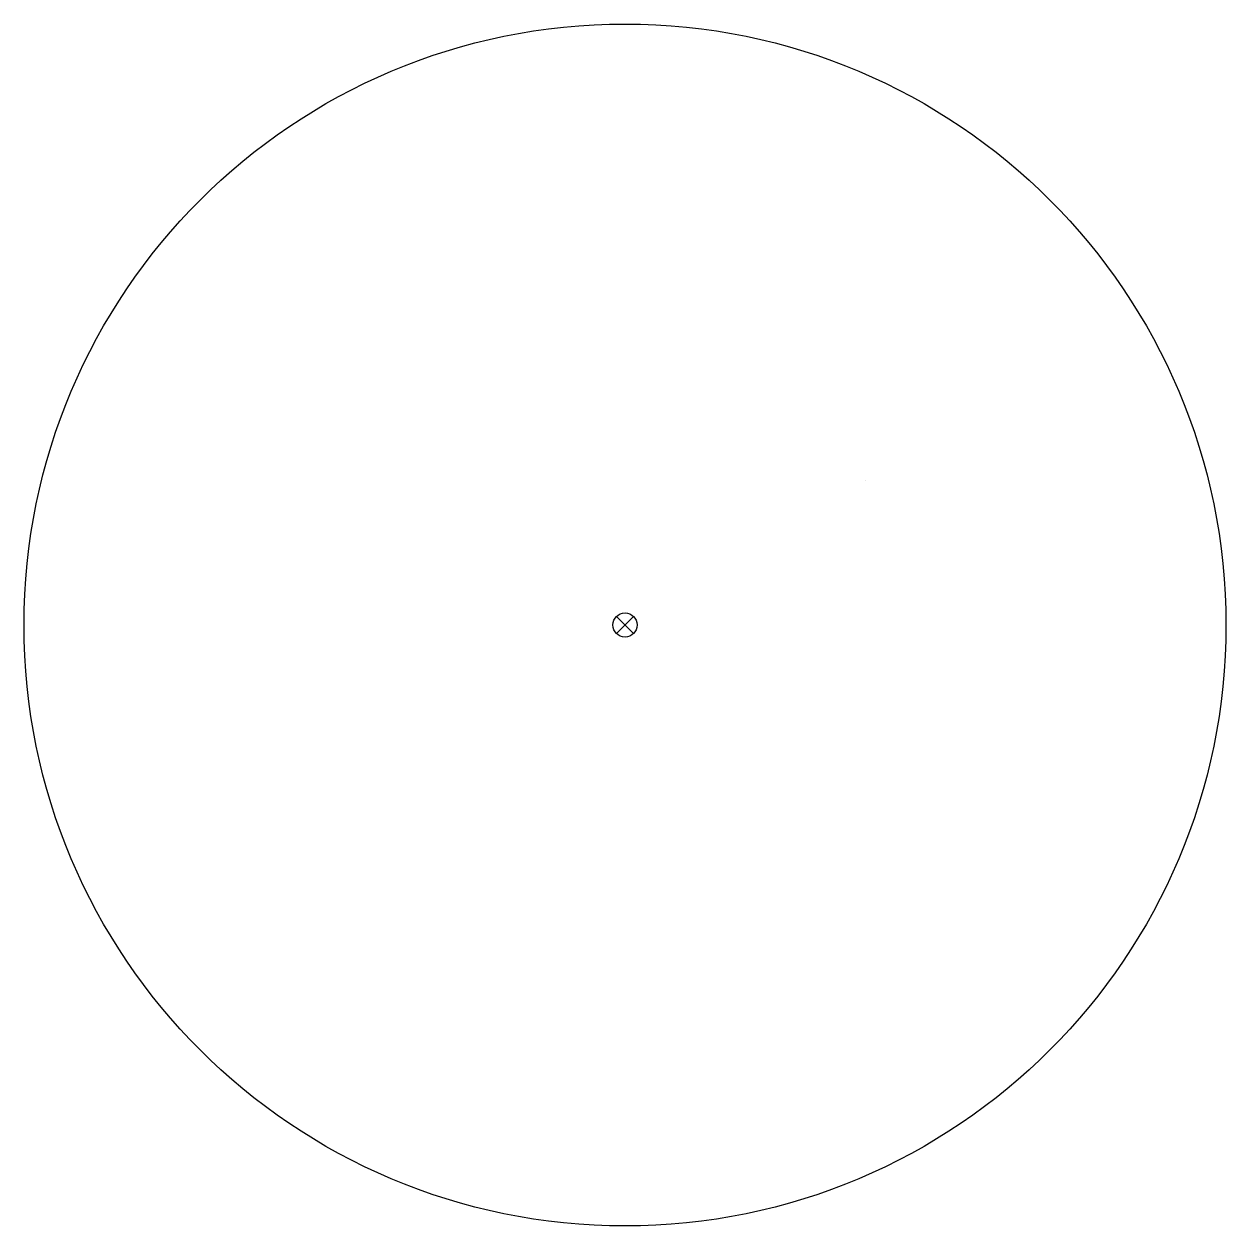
# Model space of a CAD drawing. Header units: millimetres. Extents: x -5 to 5, y -5 to 5.
import ezdxf

# ---------------------------------------------------------------- set-up
doc = ezdxf.new("R2010")
doc.units = ezdxf.units.MM
doc.layers.get('0').update_dxf_attribs({"linetype": 'CONTINUOUS'})

msp = doc.modelspace()

# ---------------------------------------------------------------- linework, layer by layer
at = {"color": 6}
msp.add_line((2, 1.2), (2, 1.2), dxfattribs=at)
for points in [[(0.0707, 0.0707), (-0.0707, -0.0707)], [(-0.0707, 0.0707), (0.0707, -0.0707)]]:
    msp.add_lwpolyline(points, dxfattribs=at)
for radius in [5, 0.1, 0.1]:
    msp.add_circle((0, 0), radius, dxfattribs=at)

doc.saveas('drawing.dxf')
